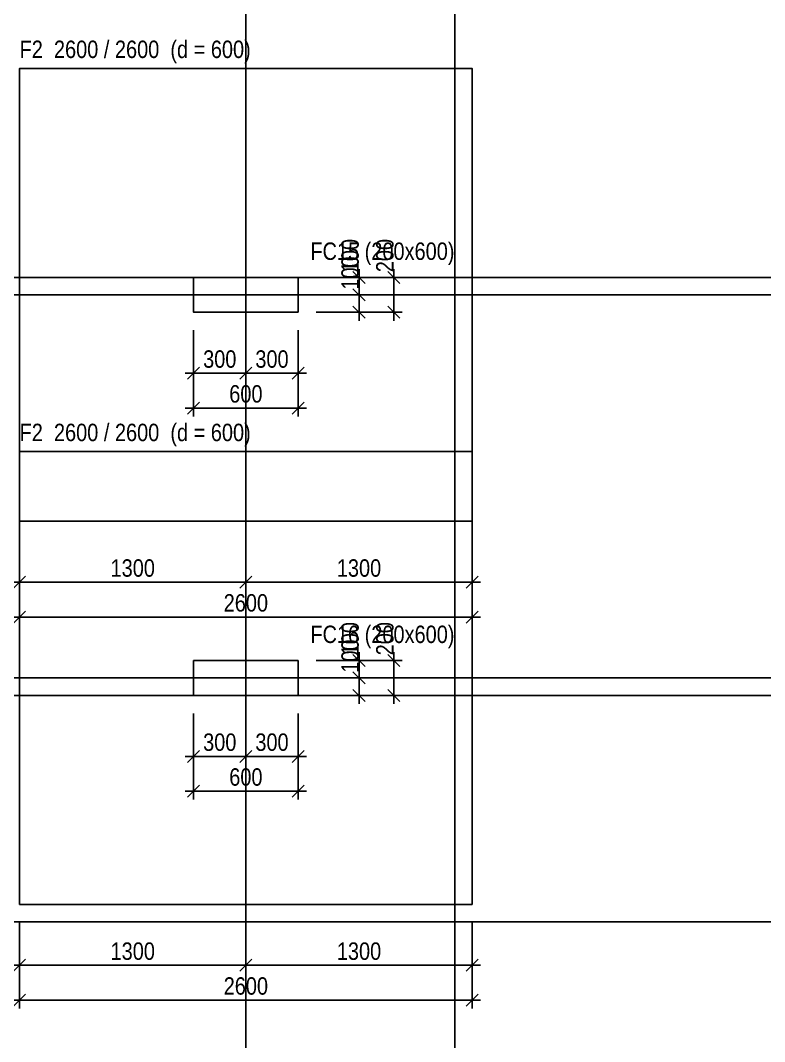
# Model space of a CAD drawing. Extents: x 0 to 206258, y -403073 to 0.
# Drawn here: x 15789 to 20065, y -30980 to -25116 of the extents above; entities that cross this region are included whole.
import ezdxf
from ezdxf.enums import TextEntityAlignment as Align
from ezdxf.lldxf.tags import DXFTag

# ---------------------------------------------------------------- set-up
doc = ezdxf.new("R2010")
doc.units = 0
doc.header["$LTSCALE"] = 1000
for name, color, linetype in [('Axis Line(Dir 1)', 8, 'CENTER2'), ('Axis Line(Dir 2)', 150, 'CENTER2'), ('Column Line', 7, 'Continuous'), ('Dimension Line', 5, 'Continuous'), ('Footing Line', 6, 'Continuous')]:
    doc.layers.add(name, color=color, linetype=linetype)
for name, color, linetype, true_color in [('Column Label', 159, 'Continuous', 0x35424f), ('Footing Label', 94, 'Continuous', 0x008100), ('Ghost Axis Line', 254, 'Continuous', 0xbebebe)]:
    doc.layers.add(name, color=color, linetype=linetype, true_color=true_color)
doc.styles.add('Column Label', font='ARIALN.TTF', dxfattribs={"height": 100})
doc.styles.add('Dimension Text', font='ARIALN.TTF', dxfattribs={"height": 100})
doc.styles.add('Footing Label', font='ARIALN.TTF', dxfattribs={"height": 100})
tags = doc.linetypes.add('CENTER2', pattern=[1.125, 0.75, -0.125, 0.125, -0.125]).pattern_tags.tags
tags[10:11] = [DXFTag(74, 4), DXFTag(75, 0), DXFTag(340, '0'), DXFTag(46, 0.0), DXFTag(50, 0.0), DXFTag(44, 0.0), DXFTag(45, 0.0)]
tags[8:9] = [DXFTag(74, 4), DXFTag(75, 0), DXFTag(340, '0'), DXFTag(46, 0.0), DXFTag(50, 0.0), DXFTag(44, 0.0), DXFTag(45, 0.0)]
tags[6:7] = [DXFTag(74, 4), DXFTag(75, 0), DXFTag(340, '0'), DXFTag(46, 0.0), DXFTag(50, 0.0), DXFTag(44, 0.0), DXFTag(45, 0.0)]
tags[4:5] = [DXFTag(74, 4), DXFTag(75, 0), DXFTag(340, '0'), DXFTag(46, 0.0), DXFTag(50, 0.0), DXFTag(44, 0.0), DXFTag(45, 0.0)]
doc.dimstyles.get("Standard").update_dxf_attribs({"dimtxt": 100, "dimasz": 30, "dimexe": 48.3, "dimexo": 103.5, "dimgap": 30, "dimtad": 1, "dimtoh": 1, "dimdec": 1, "dimdsep": 46, "dimtxsty": 'Dimension Text', "dimblk": 'PCDIM_TICK', "dimcen": 0.09, "dimclrd": 5, "dimclre": 5, "dimclrt": 5, "dimadec": 1, "dimazin": 0, "dimtp": 1, "dimtm": 1, "dimtfac": 1, "dimtdec": 4, "dimtofl": 0, "dimtmove": 0, "dimatfit": 3, "dimfxl": 1, "dimtolj": 1, "dimtzin": 0, "dimarcsym": 0})

# ---------------------------------------------------------------- blocks, each defined once
blk = doc.blocks.new('PCDIM_TICK')
at = {"layer": 'Dimension Line', "color": 0, "transparency": 33554687}
for p, q in [((1.15, 1.15), (-1.15, -1.15)), ((1.61, 0), (0, 0))]:
    blk.add_line(p, q, dxfattribs=at)
blk = doc.blocks.new('*U74')
at = {"layer": 'Dimension Line', "color": 5, "true_color": 0x0000ff, "transparency": 16777216}
for p, q in [((16784.3, -26895.7), (16784.3, -27190.5)), ((17084.3, -26895.7), (17084.3, -27190.5)), ((16784.3, -27142.2), (17084.3, -27142.2))]:
    blk.add_line(p, q, dxfattribs=at)
at = {"layer": 'Dimension Line', "color": 5, "true_color": 0x0000ff, "transparency": 16777216, "xscale": 30, "yscale": 30, "rotation": 180.0000000000004}
blk.add_blockref('PCDIM_TICK', (16784.3, -27142.2), dxfattribs=at)
at = {"layer": 'Dimension Line', "color": 5, "true_color": 0x0000ff, "transparency": 16777216, "xscale": 30, "yscale": 30}
blk.add_blockref('PCDIM_TICK', (17084.3, -27142.2), dxfattribs=at)
at = {"layer": 'Dimension Line', "color": 5, "true_color": 0x0000ff, "transparency": 16777216, "insert": (16934.3, -27112.2), "char_height": 100, "width": 181.501, "attachment_point": 8, "style": 'Dimension Text'}
blk.add_mtext('300', dxfattribs=at)
blk = doc.blocks.new('*U75')
at = {"layer": 'Dimension Line', "color": 5, "true_color": 0x0000ff, "transparency": 16777216}
for p, q in [((17084.3, -26895.7), (17084.3, -27190.5)), ((17384.3, -26895.7), (17384.3, -27190.5)), ((17084.3, -27142.2), (17384.3, -27142.2))]:
    blk.add_line(p, q, dxfattribs=at)
at = {"layer": 'Dimension Line', "color": 5, "true_color": 0x0000ff, "transparency": 16777216, "xscale": 30, "yscale": 30, "rotation": 180.0000000000004}
blk.add_blockref('PCDIM_TICK', (17084.3, -27142.2), dxfattribs=at)
at = {"layer": 'Dimension Line', "color": 5, "true_color": 0x0000ff, "transparency": 16777216, "xscale": 30, "yscale": 30}
blk.add_blockref('PCDIM_TICK', (17384.3, -27142.2), dxfattribs=at)
at = {"layer": 'Dimension Line', "color": 5, "true_color": 0x0000ff, "transparency": 16777216, "insert": (17234.3, -27112.2), "char_height": 100, "width": 181.501, "attachment_point": 8, "style": 'Dimension Text'}
blk.add_mtext('300', dxfattribs=at)
blk = doc.blocks.new('*U76')
at = {"layer": 'Dimension Line', "color": 5, "true_color": 0x0000ff, "transparency": 16777216}
for p, q in [((16784.3, -26895.7), (16784.3, -27390.5)), ((17384.3, -26895.7), (17384.3, -27390.5)), ((16784.3, -27342.2), (17384.3, -27342.2))]:
    blk.add_line(p, q, dxfattribs=at)
at = {"layer": 'Dimension Line', "color": 5, "true_color": 0x0000ff, "transparency": 16777216, "xscale": 30, "yscale": 30, "rotation": 180.0000000000004}
blk.add_blockref('PCDIM_TICK', (16784.3, -27342.2), dxfattribs=at)
at = {"layer": 'Dimension Line', "color": 5, "true_color": 0x0000ff, "transparency": 16777216, "xscale": 30, "yscale": 30}
blk.add_blockref('PCDIM_TICK', (17384.3, -27342.2), dxfattribs=at)
at = {"layer": 'Dimension Line', "color": 5, "true_color": 0x0000ff, "transparency": 16777216, "insert": (17084.3, -27312.2), "char_height": 100, "width": 181.97, "attachment_point": 8, "style": 'Dimension Text'}
blk.add_mtext('600', dxfattribs=at)
blk = doc.blocks.new('*U77')
at = {"layer": 'Dimension Line', "color": 5, "true_color": 0x0000ff, "transparency": 16777216}
for p, q in [((17734.3, -26692.2), (17734.3, -26662.2)), ((17487.8, -26692.2), (17782.6, -26692.2)), ((17734.3, -26792.2), (17734.3, -26692.2)), ((17487.8, -26792.2), (17782.6, -26792.2))]:
    blk.add_line(p, q, dxfattribs=at)
at = {"layer": 'Dimension Line', "color": 5, "true_color": 0x0000ff, "transparency": 16777216, "xscale": 30, "yscale": 30}
for p, rotation in [((17734.3, -26692.2), 89.99999999999447), ((17734.3, -26792.2), 269.9999999999834)]:
    blk.add_blockref('PCDIM_TICK', p, dxfattribs=dict(at, rotation=rotation))
at = {"layer": 'Dimension Line', "color": 5, "true_color": 0x0000ff, "transparency": 16777216, "insert": (17734.3, -26662.2), "char_height": 100, "width": 173.928, "attachment_point": 7, "rotation": 90, "style": 'Dimension Text'}
blk.add_mtext('100', dxfattribs=at)
blk = doc.blocks.new('*U78')
at = {"layer": 'Dimension Line', "color": 5, "true_color": 0x0000ff, "transparency": 16777216}
for p, q in [((17734.3, -26592.2), (17734.3, -26562.2)), ((17487.8, -26592.2), (17782.6, -26592.2)), ((17734.3, -26692.2), (17734.3, -26592.2)), ((17487.8, -26692.2), (17782.6, -26692.2))]:
    blk.add_line(p, q, dxfattribs=at)
at = {"layer": 'Dimension Line', "color": 5, "true_color": 0x0000ff, "transparency": 16777216, "xscale": 30, "yscale": 30}
for p, rotation in [((17734.3, -26592.2), 89.99999999999447), ((17734.3, -26692.2), 269.9999999999834)]:
    blk.add_blockref('PCDIM_TICK', p, dxfattribs=dict(at, rotation=rotation))
at = {"layer": 'Dimension Line', "color": 5, "true_color": 0x0000ff, "transparency": 16777216, "insert": (17734.3, -26562.2), "char_height": 100, "width": 173.928, "attachment_point": 7, "rotation": 90, "style": 'Dimension Text'}
blk.add_mtext('100', dxfattribs=at)
blk = doc.blocks.new('*U79')
at = {"layer": 'Dimension Line', "color": 5, "true_color": 0x0000ff, "transparency": 16777216}
for p, q in [((17934.3, -26592.2), (17934.3, -26562.2)), ((17487.8, -26592.2), (17982.6, -26592.2)), ((17934.3, -26792.2), (17934.3, -26592.2)), ((17487.8, -26792.2), (17982.6, -26792.2))]:
    blk.add_line(p, q, dxfattribs=at)
at = {"layer": 'Dimension Line', "color": 5, "true_color": 0x0000ff, "transparency": 16777216, "xscale": 30, "yscale": 30}
for p, rotation in [((17934.3, -26592.2), 89.99999999999447), ((17934.3, -26792.2), 269.9999999999834)]:
    blk.add_blockref('PCDIM_TICK', p, dxfattribs=dict(at, rotation=rotation))
at = {"layer": 'Dimension Line', "color": 5, "true_color": 0x0000ff, "transparency": 16777216, "insert": (17934.3, -26562.2), "char_height": 100, "width": 182.775, "attachment_point": 7, "rotation": 90, "style": 'Dimension Text'}
blk.add_mtext('200', dxfattribs=at)
blk = doc.blocks.new('*U140')
at = {"layer": 'Dimension Line', "color": 5, "true_color": 0x0000ff, "transparency": 16777216}
for p, q in [((16784.3, -29095.7), (16784.3, -29390.5)), ((17084.3, -29095.7), (17084.3, -29390.5)), ((16784.3, -29342.2), (17084.3, -29342.2))]:
    blk.add_line(p, q, dxfattribs=at)
at = {"layer": 'Dimension Line', "color": 5, "true_color": 0x0000ff, "transparency": 16777216, "xscale": 30, "yscale": 30, "rotation": 180.0000000000004}
blk.add_blockref('PCDIM_TICK', (16784.3, -29342.2), dxfattribs=at)
at = {"layer": 'Dimension Line', "color": 5, "true_color": 0x0000ff, "transparency": 16777216, "xscale": 30, "yscale": 30}
blk.add_blockref('PCDIM_TICK', (17084.3, -29342.2), dxfattribs=at)
at = {"layer": 'Dimension Line', "color": 5, "true_color": 0x0000ff, "transparency": 16777216, "insert": (16934.3, -29312.2), "char_height": 100, "width": 181.501, "attachment_point": 8, "style": 'Dimension Text'}
blk.add_mtext('300', dxfattribs=at)
blk = doc.blocks.new('*U141')
at = {"layer": 'Dimension Line', "color": 5, "true_color": 0x0000ff, "transparency": 16777216}
for p, q in [((17084.3, -29095.7), (17084.3, -29390.5)), ((17384.3, -29095.7), (17384.3, -29390.5)), ((17084.3, -29342.2), (17384.3, -29342.2))]:
    blk.add_line(p, q, dxfattribs=at)
at = {"layer": 'Dimension Line', "color": 5, "true_color": 0x0000ff, "transparency": 16777216, "xscale": 30, "yscale": 30, "rotation": 180.0000000000004}
blk.add_blockref('PCDIM_TICK', (17084.3, -29342.2), dxfattribs=at)
at = {"layer": 'Dimension Line', "color": 5, "true_color": 0x0000ff, "transparency": 16777216, "xscale": 30, "yscale": 30}
blk.add_blockref('PCDIM_TICK', (17384.3, -29342.2), dxfattribs=at)
at = {"layer": 'Dimension Line', "color": 5, "true_color": 0x0000ff, "transparency": 16777216, "insert": (17234.3, -29312.2), "char_height": 100, "width": 181.501, "attachment_point": 8, "style": 'Dimension Text'}
blk.add_mtext('300', dxfattribs=at)
blk = doc.blocks.new('*U142')
at = {"layer": 'Dimension Line', "color": 5, "true_color": 0x0000ff, "transparency": 16777216}
for p, q in [((16784.3, -29095.7), (16784.3, -29590.5)), ((17384.3, -29095.7), (17384.3, -29590.5)), ((16784.3, -29542.2), (17384.3, -29542.2))]:
    blk.add_line(p, q, dxfattribs=at)
at = {"layer": 'Dimension Line', "color": 5, "true_color": 0x0000ff, "transparency": 16777216, "xscale": 30, "yscale": 30, "rotation": 180.0000000000004}
blk.add_blockref('PCDIM_TICK', (16784.3, -29542.2), dxfattribs=at)
at = {"layer": 'Dimension Line', "color": 5, "true_color": 0x0000ff, "transparency": 16777216, "xscale": 30, "yscale": 30}
blk.add_blockref('PCDIM_TICK', (17384.3, -29542.2), dxfattribs=at)
at = {"layer": 'Dimension Line', "color": 5, "true_color": 0x0000ff, "transparency": 16777216, "insert": (17084.3, -29512.2), "char_height": 100, "width": 181.97, "attachment_point": 8, "style": 'Dimension Text'}
blk.add_mtext('600', dxfattribs=at)
blk = doc.blocks.new('*U143')
at = {"layer": 'Dimension Line', "color": 5, "true_color": 0x0000ff, "transparency": 16777216}
for p, q in [((17487.8, -28892.2), (17782.6, -28892.2)), ((17734.3, -28892.2), (17734.3, -28862.2)), ((17734.3, -28992.2), (17734.3, -28892.2)), ((17487.8, -28992.2), (17782.6, -28992.2))]:
    blk.add_line(p, q, dxfattribs=at)
at = {"layer": 'Dimension Line', "color": 5, "true_color": 0x0000ff, "transparency": 16777216, "xscale": 30, "yscale": 30}
for p, rotation in [((17734.3, -28892.2), 89.99999999999447), ((17734.3, -28992.2), 269.9999999999834)]:
    blk.add_blockref('PCDIM_TICK', p, dxfattribs=dict(at, rotation=rotation))
at = {"layer": 'Dimension Line', "color": 5, "true_color": 0x0000ff, "transparency": 16777216, "insert": (17734.3, -28862.2), "char_height": 100, "width": 173.928, "attachment_point": 7, "rotation": 90, "style": 'Dimension Text'}
blk.add_mtext('100', dxfattribs=at)
blk = doc.blocks.new('*U144')
at = {"layer": 'Dimension Line', "color": 5, "true_color": 0x0000ff, "transparency": 16777216}
for p, q in [((17734.3, -28792.2), (17734.3, -28762.2)), ((17487.8, -28792.2), (17782.6, -28792.2)), ((17734.3, -28892.2), (17734.3, -28792.2)), ((17487.8, -28892.2), (17782.6, -28892.2))]:
    blk.add_line(p, q, dxfattribs=at)
at = {"layer": 'Dimension Line', "color": 5, "true_color": 0x0000ff, "transparency": 16777216, "xscale": 30, "yscale": 30}
for p, rotation in [((17734.3, -28792.2), 89.99999999999447), ((17734.3, -28892.2), 269.9999999999834)]:
    blk.add_blockref('PCDIM_TICK', p, dxfattribs=dict(at, rotation=rotation))
at = {"layer": 'Dimension Line', "color": 5, "true_color": 0x0000ff, "transparency": 16777216, "insert": (17734.3, -28762.2), "char_height": 100, "width": 173.928, "attachment_point": 7, "rotation": 90, "style": 'Dimension Text'}
blk.add_mtext('100', dxfattribs=at)
blk = doc.blocks.new('*U145')
at = {"layer": 'Dimension Line', "color": 5, "true_color": 0x0000ff, "transparency": 16777216}
for p, q in [((17934.3, -28792.2), (17934.3, -28762.2)), ((17487.8, -28792.2), (17982.6, -28792.2)), ((17934.3, -28992.2), (17934.3, -28792.2)), ((17487.8, -28992.2), (17982.6, -28992.2))]:
    blk.add_line(p, q, dxfattribs=at)
at = {"layer": 'Dimension Line', "color": 5, "true_color": 0x0000ff, "transparency": 16777216, "xscale": 30, "yscale": 30}
for p, rotation in [((17934.3, -28792.2), 89.99999999999447), ((17934.3, -28992.2), 269.9999999999834)]:
    blk.add_blockref('PCDIM_TICK', p, dxfattribs=dict(at, rotation=rotation))
at = {"layer": 'Dimension Line', "color": 5, "true_color": 0x0000ff, "transparency": 16777216, "insert": (17934.3, -28762.2), "char_height": 100, "width": 182.775, "attachment_point": 7, "rotation": 90, "style": 'Dimension Text'}
blk.add_mtext('200', dxfattribs=at)
blk = doc.blocks.new('*U212')
at = {"layer": 'Dimension Line', "color": 5, "true_color": 0x0000ff, "transparency": 16777216}
for p, q in [((15784.3, -28095.7), (15784.3, -28390.5)), ((17084.3, -28095.7), (17084.3, -28390.5)), ((15784.3, -28342.2), (17084.3, -28342.2))]:
    blk.add_line(p, q, dxfattribs=at)
at = {"layer": 'Dimension Line', "color": 5, "true_color": 0x0000ff, "transparency": 16777216, "xscale": 30, "yscale": 30, "rotation": 180.0000000000004}
blk.add_blockref('PCDIM_TICK', (15784.3, -28342.2), dxfattribs=at)
at = {"layer": 'Dimension Line', "color": 5, "true_color": 0x0000ff, "transparency": 16777216, "xscale": 30, "yscale": 30}
blk.add_blockref('PCDIM_TICK', (17084.3, -28342.2), dxfattribs=at)
at = {"layer": 'Dimension Line', "color": 5, "true_color": 0x0000ff, "transparency": 16777216, "insert": (16434.3, -28312.2), "char_height": 100, "width": 238.405, "attachment_point": 8, "style": 'Dimension Text'}
blk.add_mtext('1300', dxfattribs=at)
blk = doc.blocks.new('*U213')
at = {"layer": 'Dimension Line', "color": 5, "true_color": 0x0000ff, "transparency": 16777216}
for p, q in [((17084.3, -28095.7), (17084.3, -28390.5)), ((18384.3, -28095.7), (18384.3, -28390.5)), ((17084.3, -28342.2), (18384.3, -28342.2))]:
    blk.add_line(p, q, dxfattribs=at)
at = {"layer": 'Dimension Line', "color": 5, "true_color": 0x0000ff, "transparency": 16777216, "xscale": 30, "yscale": 30, "rotation": 180.0000000000004}
blk.add_blockref('PCDIM_TICK', (17084.3, -28342.2), dxfattribs=at)
at = {"layer": 'Dimension Line', "color": 5, "true_color": 0x0000ff, "transparency": 16777216, "xscale": 30, "yscale": 30}
blk.add_blockref('PCDIM_TICK', (18384.3, -28342.2), dxfattribs=at)
at = {"layer": 'Dimension Line', "color": 5, "true_color": 0x0000ff, "transparency": 16777216, "insert": (17734.3, -28312.2), "char_height": 100, "width": 238.405, "attachment_point": 8, "style": 'Dimension Text'}
blk.add_mtext('1300', dxfattribs=at)
blk = doc.blocks.new('*U214')
at = {"layer": 'Dimension Line', "color": 5, "true_color": 0x0000ff, "transparency": 16777216}
for p, q in [((15784.3, -28095.7), (15784.3, -28590.5)), ((18384.3, -28095.7), (18384.3, -28590.5)), ((15784.3, -28542.2), (18384.3, -28542.2))]:
    blk.add_line(p, q, dxfattribs=at)
at = {"layer": 'Dimension Line', "color": 5, "true_color": 0x0000ff, "transparency": 16777216, "xscale": 30, "yscale": 30, "rotation": 180.0000000000004}
blk.add_blockref('PCDIM_TICK', (15784.3, -28542.2), dxfattribs=at)
at = {"layer": 'Dimension Line', "color": 5, "true_color": 0x0000ff, "transparency": 16777216, "xscale": 30, "yscale": 30}
blk.add_blockref('PCDIM_TICK', (18384.3, -28542.2), dxfattribs=at)
at = {"layer": 'Dimension Line', "color": 5, "true_color": 0x0000ff, "transparency": 16777216, "insert": (17084.3, -28512.2), "char_height": 100, "width": 247.252, "attachment_point": 8, "style": 'Dimension Text'}
blk.add_mtext('2600', dxfattribs=at)
blk = doc.blocks.new('*U230')
at = {"layer": 'Dimension Line', "color": 5, "true_color": 0x0000ff, "transparency": 16777216}
for p, q in [((15784.3, -30295.7), (15784.3, -30590.5)), ((17084.3, -30295.7), (17084.3, -30590.5)), ((15784.3, -30542.2), (17084.3, -30542.2))]:
    blk.add_line(p, q, dxfattribs=at)
at = {"layer": 'Dimension Line', "color": 5, "true_color": 0x0000ff, "transparency": 16777216, "xscale": 30, "yscale": 30, "rotation": 180.0000000000004}
blk.add_blockref('PCDIM_TICK', (15784.3, -30542.2), dxfattribs=at)
at = {"layer": 'Dimension Line', "color": 5, "true_color": 0x0000ff, "transparency": 16777216, "xscale": 30, "yscale": 30}
blk.add_blockref('PCDIM_TICK', (17084.3, -30542.2), dxfattribs=at)
at = {"layer": 'Dimension Line', "color": 5, "true_color": 0x0000ff, "transparency": 16777216, "insert": (16434.3, -30512.2), "char_height": 100, "width": 238.405, "attachment_point": 8, "style": 'Dimension Text'}
blk.add_mtext('1300', dxfattribs=at)
blk = doc.blocks.new('*U231')
at = {"layer": 'Dimension Line', "color": 5, "true_color": 0x0000ff, "transparency": 16777216}
for p, q in [((17084.3, -30295.7), (17084.3, -30590.5)), ((18384.3, -30295.7), (18384.3, -30590.5)), ((17084.3, -30542.2), (18384.3, -30542.2))]:
    blk.add_line(p, q, dxfattribs=at)
at = {"layer": 'Dimension Line', "color": 5, "true_color": 0x0000ff, "transparency": 16777216, "xscale": 30, "yscale": 30, "rotation": 180.0000000000004}
blk.add_blockref('PCDIM_TICK', (17084.3, -30542.2), dxfattribs=at)
at = {"layer": 'Dimension Line', "color": 5, "true_color": 0x0000ff, "transparency": 16777216, "xscale": 30, "yscale": 30}
blk.add_blockref('PCDIM_TICK', (18384.3, -30542.2), dxfattribs=at)
at = {"layer": 'Dimension Line', "color": 5, "true_color": 0x0000ff, "transparency": 16777216, "insert": (17734.3, -30512.2), "char_height": 100, "width": 238.405, "attachment_point": 8, "style": 'Dimension Text'}
blk.add_mtext('1300', dxfattribs=at)
blk = doc.blocks.new('*U232')
at = {"layer": 'Dimension Line', "color": 5, "true_color": 0x0000ff, "transparency": 16777216}
for p, q in [((15784.3, -30295.7), (15784.3, -30790.5)), ((18384.3, -30295.7), (18384.3, -30790.5)), ((15784.3, -30742.2), (18384.3, -30742.2))]:
    blk.add_line(p, q, dxfattribs=at)
at = {"layer": 'Dimension Line', "color": 5, "true_color": 0x0000ff, "transparency": 16777216, "xscale": 30, "yscale": 30, "rotation": 180.0000000000004}
blk.add_blockref('PCDIM_TICK', (15784.3, -30742.2), dxfattribs=at)
at = {"layer": 'Dimension Line', "color": 5, "true_color": 0x0000ff, "transparency": 16777216, "xscale": 30, "yscale": 30}
blk.add_blockref('PCDIM_TICK', (18384.3, -30742.2), dxfattribs=at)
at = {"layer": 'Dimension Line', "color": 5, "true_color": 0x0000ff, "transparency": 16777216, "insert": (17084.3, -30712.2), "char_height": 100, "width": 247.252, "attachment_point": 8, "style": 'Dimension Text'}
blk.add_mtext('2600', dxfattribs=at)

msp = doc.modelspace()

# ---------------------------------------------------------------- linework, layer by layer
at = {"layer": 'Axis Line(Dir 1)', "transparency": 33554687}
for points in [[(15084.29, -26692.207), (32884.29, -26692.207)], [(15084.29, -28892.207), (32884.29, -28892.207)], [(15084.29, -30292.207), (32884.29, -30292.207)]]:
    msp.add_lwpolyline(points, dxfattribs=at)
at = {"layer": 'Axis Line(Dir 2)', "transparency": 33554687}
for points in [[(17084.29, -38092.207), (17084.29, -14292.207)], [(18284.29, -38092.207), (18284.29, -14292.207)]]:
    msp.add_lwpolyline(points, dxfattribs=at)
at = {"layer": 'Column Line', "transparency": 33554687}
for points in [[(17384.29, -26792.207), (17384.29, -26592.207), (16784.29, -26592.207), (16784.29, -26792.207)], [(17384.29, -28992.207), (17384.29, -28792.207), (16784.29, -28792.207), (16784.29, -28992.207)]]:
    msp.add_lwpolyline(points, close=True, dxfattribs=at)
at = {"layer": 'Footing Line', "transparency": 33554687}
for points in [[(18384.29, -27992.207), (18384.29, -25392.207), (15784.29, -25392.207), (15784.29, -27992.207), (18384.29, -27992.207)], [(18384.29, -30192.207), (18384.29, -27592.207), (15784.29, -27592.207), (15784.29, -30192.207), (18384.29, -30192.207)]]:
    msp.add_lwpolyline(points, close=True, dxfattribs=at)
at = {"layer": 'Ghost Axis Line', "transparency": 33554687}
for points in [[(15084.29, -26592.207), (32884.29, -26592.207)], [(15084.29, -28992.207), (32884.29, -28992.207)]]:
    msp.add_lwpolyline(points, dxfattribs=at)

# ---------------------------------------------------------------- texts
at = {"layer": 'Column Label', "transparency": 33554687, "style": 'Column Label'}
for s, p in [('FC15 (200x600)', (17455.001, -26521.496)), ('FC16 (200x600)', (17455.001, -28721.496))]:
    msp.add_text(s, height=100, dxfattribs=at).set_placement(p, align=Align.BOTTOM_LEFT)
at = {"layer": 'Footing Label', "transparency": 33554687, "style": 'Footing Label'}
for p in [(15784.29, -25362.207), (15784.29, -27562.207)]:
    msp.add_text('F2  2600 / 2600  (d = 600)', height=100, dxfattribs=at).set_placement(p, align=Align.BOTTOM_LEFT)

# ---------------------------------------------------------------- dimensions: what is measured, and where the dimension line sits
at = {"layer": 'Dimension Line', "transparency": 33554687}
for p1, p2, distance, picture, middle in [((17384.29, -26692.207), (17384.29, -26592.207), -350, '*U78', (17734.29, -26642.207)), ((17384.29, -26792.207), (17384.29, -26592.207), -550, '*U79', (17934.29, -26692.207)), ((17384.29, -26792.207), (17384.29, -26692.207), -350, '*U77', (17734.29, -26742.207)), ((16784.29, -26792.207), (17084.29, -26792.207), -350, '*U74', (16934.29, -27142.207)), ((16784.29, -26792.207), (17384.29, -26792.207), -550, '*U76', (17084.29, -27342.207)), ((17084.29, -26792.207), (17384.29, -26792.207), -350, '*U75', (17234.29, -27142.207)), ((15784.29, -27992.207), (17084.29, -27992.207), -350, '*U212', (16434.29, -28342.207)), ((15784.29, -27992.207), (18384.29, -27992.207), -550, '*U214', (17084.29, -28542.207)), ((17084.29, -27992.207), (18384.29, -27992.207), -350, '*U213', (17734.29, -28342.207)), ((17384.29, -28892.207), (17384.29, -28792.207), -350, '*U144', (17734.29, -28842.207)), ((17384.29, -28992.207), (17384.29, -28792.207), -550, '*U145', (17934.29, -28892.207)), ((17384.29, -28992.207), (17384.29, -28892.207), -350, '*U143', (17734.29, -28942.207)), ((16784.29, -28992.207), (17084.29, -28992.207), -350, '*U140', (16934.29, -29342.207)), ((16784.29, -28992.207), (17384.29, -28992.207), -550, '*U142', (17084.29, -29542.207)), ((17084.29, -28992.207), (17384.29, -28992.207), -350, '*U141', (17234.29, -29342.207)), ((15784.29, -30192.207), (17084.29, -30192.207), -350, '*U230', (16434.29, -30542.207)), ((15784.29, -30192.207), (18384.29, -30192.207), -550, '*U232', (17084.29, -30742.207)), ((17084.29, -30192.207), (18384.29, -30192.207), -350, '*U231', (17734.29, -30542.207))]:
    dim = msp.add_aligned_dim(p1=p1, p2=p2, distance=distance, dimstyle='Standard', override={"dimscale": 1, "dimtxt": 100, "dimasz": 30, "dimexe": 48.3, "dimexo": 103.5, "dimgap": 30, "dimtad": 1, "dimtih": 0, "dimdec": 1, "dimlfac": 1, "dimzin": 8, "dimlunit": 2, "dimpost": '', "dimtxsty": 'Dimension Text', "dimblk": 'PCDIM_TICK', "dimse1": 0, "dimse2": 0, "dimsd2": 0, "dimclrd": 5, "dimclre": 5, "dimclrt": 5, "dimaunit": 0, "dimadec": 1, "dimazin": 0, "dimtol": 0, "dimtp": 1, "dimtm": 1, "dimtmove": 0}, dxfattribs=at)
    dim.commit()
    dim.dimension.update_dxf_attribs({"geometry": picture, "text_midpoint": middle})

doc.saveas('drawing.dxf')
